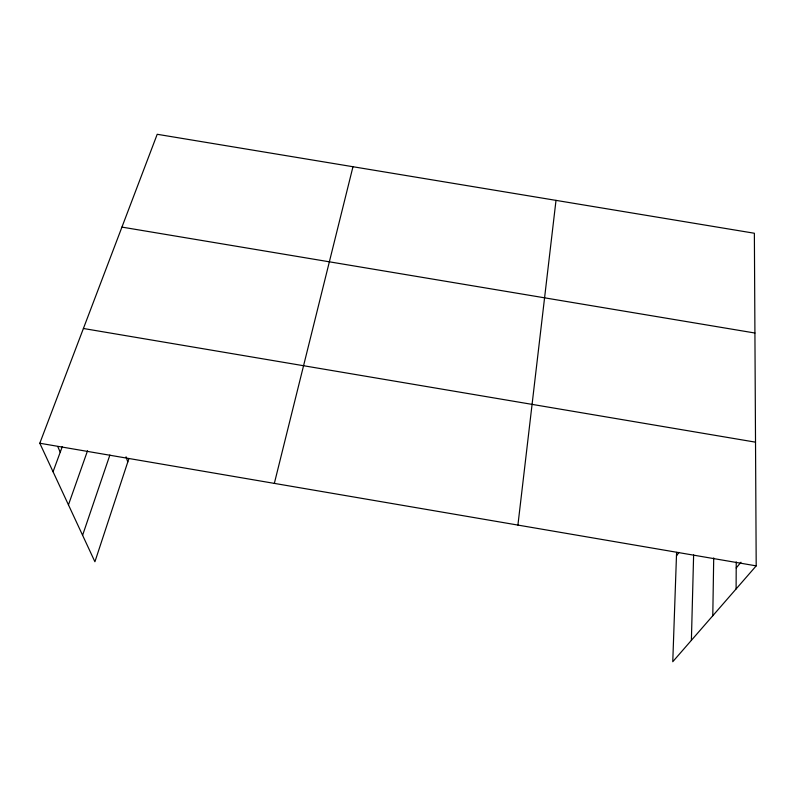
<?xml version="1.0" encoding="UTF-8"?>
<svg xmlns="http://www.w3.org/2000/svg" width="796" height="796" viewBox="0 0 796 796"><rect width="100%" height="100%" fill="white"/><g stroke="black" fill="none" stroke-linecap="round" stroke-linejoin="round"><path stroke-width="1.19" d="M736.101 588.95L736.23 561.926M712.788 615.746L713.713 557.916M691.386 640.322L693.624 554.941M676.59 552.374L672.769 661.715L756.2 565.866L754.369 233.248L157.21 134.285L39.8 443.243L94.913 561.767L128.882 458.625M517.917 525.081L556.006 200.373M274.341 483.391L352.976 166.722M82.595 535.27L109.888 455.033M68.446 504.853L87.54 450.745M53.053 471.749L62.297 446.586M676.471 555.926L678.918 552.394M736.2 567.976L740.967 562.245M121.937 227.099L754.926 333.026M83.411 328.489L755.523 442.168M39.8 443.243L756.2 565.866M57.77 446.606L60.227 452.208M126.057 456.795L127.778 461.978"/></g></svg>
